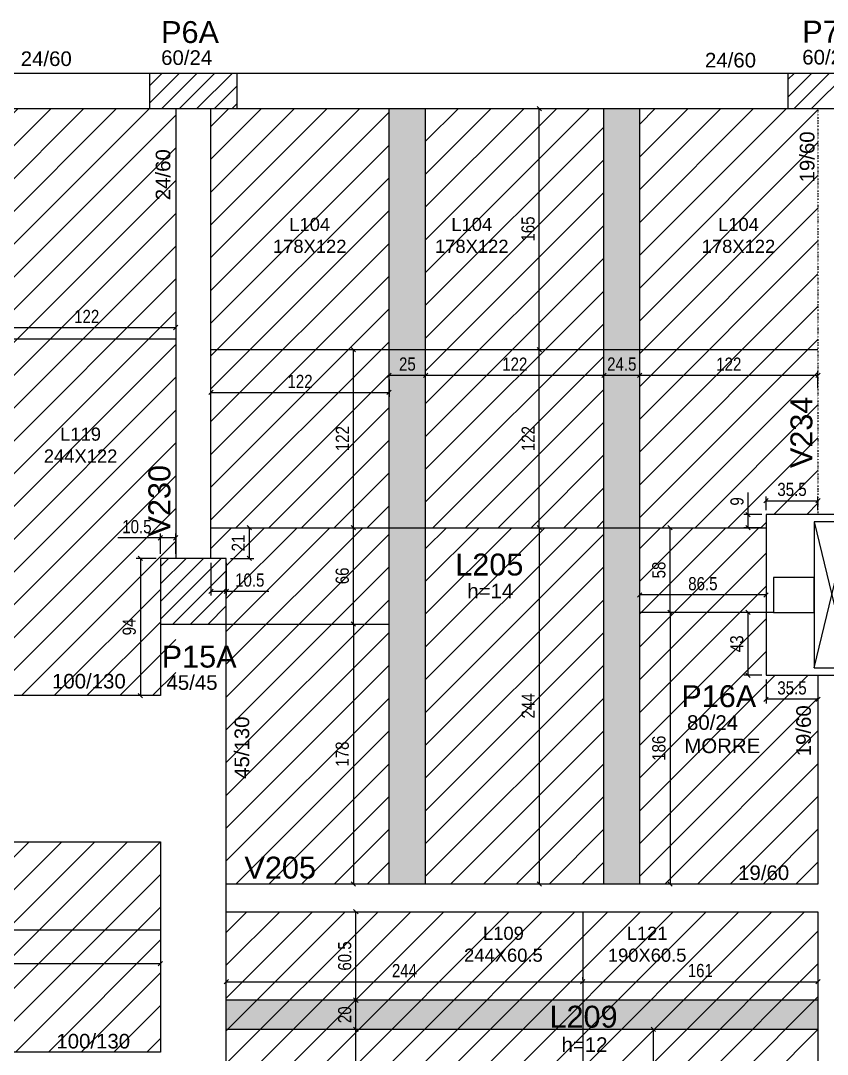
# Model space of a CAD drawing. Header units: millimetres. Extents: x 2698 to 6297, y 1634 to 3295.
# Drawn here: x 4814 to 5366, y 2233 to 2941 of the extents above; entities that cross this region are included whole.
import ezdxf

# ---------------------------------------------------------------- set-up
doc = ezdxf.new("R2010")
doc.units = ezdxf.units.MM
doc.linetypes.add('ESTILO_TQS_0004', pattern=[2, 0.5, -0.4, 0.1, -0.4, 0.1, -0.5])
for name, color, linetype in [('1', 1, 'Continuous'), ('3', 3, 'Continuous'), ('4', 4, 'Continuous'), ('7', 7, 'Continuous'), ('AUX00', 7, 'Continuous'), ('Painéis', 200, 'Continuous')]:
    doc.layers.add(name, color=color, linetype=linetype)
doc.layers.add('Hachura', color=251, linetype='Continuous', lineweight=9)
doc.layers.add('REAPROVEITAMENTO', color=251, linetype='Continuous', lineweight=9)
doc.styles.add('COTA TECNICA-50', font='techl___.ttf', dxfattribs={"height": 9})
doc.styles.get("Standard").update_dxf_attribs({"font": 'arial.ttf'})
doc.dimstyles.new('COTA PAINEL-50', dxfattribs={"dimtxt": 9, "dimasz": 3, "dimexe": 3, "dimexo": 3, "dimgap": 3, "dimtad": 1, "dimdec": 1, "dimzin": 12, "dimdsep": 46, "dimtxsty": 'COTA TECNICA-50', "dimblk1": 'OBLIQUE', "dimblk2": 'OBLIQUE', "dimsah": 1, "dimcen": 0.9, "dimclrd": 4, "dimclre": 4, "dimclrt": 240, "dimadec": 1, "dimazin": 3, "dimtfac": 1, "dimtdec": 1, "dimtmove": 0, "dimatfit": 3, "dimfxl": 1, "dimtolj": 1, "dimtzin": 12, "dimarcsym": 0})

# ---------------------------------------------------------------- blocks, each defined once
blk = doc.blocks.new('_Oblique')
at = {"color": 0, "linetype": 'ByBlock', "lineweight": -2}
blk.add_line((-0.5, -0.5), (0.5, 0.5), dxfattribs=at)
blk = doc.blocks.new('*D51')
at = {"layer": 'Defpoints', "color": 0, "transparency": 16777216}
for p in [(5258.13, 2535.58), (5258.13, 2349.58), (5258.13, 2349.58)]:
    blk.add_point(p, dxfattribs=at)
at = {"layer": 'Painéis', "color": 4, "lineweight": -2, "transparency": 16777216}
blk.add_line((5258.13, 2535.58), (5258.13, 2349.58), dxfattribs=at)
at = {"layer": 'Painéis', "color": 4, "lineweight": -2, "transparency": 16777216, "xscale": 3, "yscale": 3, "zscale": 3}
for p, rotation in [((5258.13, 2535.58), 90), ((5258.13, 2349.58), 270)]:
    blk.add_blockref('_Oblique', p, dxfattribs=dict(at, rotation=rotation))
at = {"layer": 'Painéis', "color": 240, "transparency": 16777216, "insert": (5250.52, 2442.58), "char_height": 9, "attachment_point": 5, "rotation": 90, "style": 'COTA TECNICA-50'}
blk.add_mtext('\\A1;186', dxfattribs=at)
blk = doc.blocks.new('*D52')
at = {"layer": 'Defpoints', "color": 0, "transparency": 16777216}
for p in [(5041.42, 2527.58), (5041.42, 2349.58), (5041.42, 2349.58)]:
    blk.add_point(p, dxfattribs=at)
at = {"layer": 'Painéis', "color": 4, "lineweight": -2, "transparency": 16777216}
blk.add_line((5041.42, 2527.58), (5041.42, 2349.58), dxfattribs=at)
at = {"layer": 'Painéis', "color": 4, "lineweight": -2, "transparency": 16777216, "xscale": 3, "yscale": 3, "zscale": 3}
for p, rotation in [((5041.42, 2527.58), 90), ((5041.42, 2349.58), 270)]:
    blk.add_blockref('_Oblique', p, dxfattribs=dict(at, rotation=rotation))
at = {"layer": 'Painéis', "color": 240, "transparency": 16777216, "insert": (5033.84, 2438.58), "char_height": 9, "attachment_point": 5, "rotation": 90, "style": 'COTA TECNICA-50'}
blk.add_mtext('\\A1;178', dxfattribs=at)
blk = doc.blocks.new('*D26')
at = {"layer": 'Defpoints', "color": 0, "transparency": 16777216}
for p in [(4943.86, 2572.58), (4954.36, 2572.58), (4954.36, 2550.08)]:
    blk.add_point(p, dxfattribs=at)
at = {"layer": 'Painéis', "color": 4, "lineweight": -2, "transparency": 16777216}
for p, q in [((4943.86, 2569.58), (4943.86, 2547.08)), ((4954.36, 2569.58), (4954.36, 2547.08)), ((4943.86, 2550.08), (4954.36, 2550.08)), ((4954.36, 2550.08), (4983.6, 2550.08))]:
    blk.add_line(p, q, dxfattribs=at)
at = {"layer": 'Painéis', "color": 4, "lineweight": -2, "transparency": 16777216, "xscale": 3, "yscale": 3, "zscale": 3, "rotation": 180}
blk.add_blockref('_Oblique', (4943.86, 2550.08), dxfattribs=at)
at = {"layer": 'Painéis', "color": 4, "lineweight": -2, "transparency": 16777216, "xscale": 3, "yscale": 3, "zscale": 3}
blk.add_blockref('_Oblique', (4954.36, 2550.08), dxfattribs=at)
at = {"layer": 'Painéis', "color": 240, "transparency": 16777216, "insert": (4970.48, 2557.68), "char_height": 9, "attachment_point": 5, "style": 'COTA TECNICA-50'}
blk.add_mtext('\\A1;10.5', dxfattribs=at)
blk = doc.blocks.new('*D27')
at = {"layer": 'Defpoints', "color": 0, "transparency": 16777216}
for p in [(4943.86, 2593.58), (4954.36, 2572.58), (4970.16, 2572.58)]:
    blk.add_point(p, dxfattribs=at)
at = {"layer": 'Painéis', "color": 4, "lineweight": -2, "transparency": 16777216}
for p, q in [((4946.86, 2593.58), (4973.16, 2593.58)), ((4970.16, 2593.58), (4970.16, 2572.58)), ((4957.36, 2572.58), (4973.16, 2572.58))]:
    blk.add_line(p, q, dxfattribs=at)
at = {"layer": 'Painéis', "color": 4, "lineweight": -2, "transparency": 16777216, "xscale": 3, "yscale": 3, "zscale": 3}
for p, rotation in [((4970.16, 2593.58), 90), ((4970.16, 2572.58), 270)]:
    blk.add_blockref('_Oblique', p, dxfattribs=dict(at, rotation=rotation))
at = {"layer": 'Painéis', "color": 240, "transparency": 16777216, "insert": (4962.61, 2583.08), "char_height": 9, "attachment_point": 5, "rotation": 90, "style": 'COTA TECNICA-50'}
blk.add_mtext('\\A1;21', dxfattribs=at)
blk = doc.blocks.new('*D28')
at = {"layer": 'Defpoints', "color": 0, "transparency": 16777216}
for p in [(5160.98, 2715.58), (5168.6, 2715.58), (5168.6, 2593.58)]:
    blk.add_point(p, dxfattribs=at)
at = {"layer": 'Painéis', "color": 4, "lineweight": -2, "transparency": 16777216}
for p, q in [((5163.98, 2715.58), (5171.6, 2715.58)), ((5168.6, 2593.58), (5168.6, 2715.58))]:
    blk.add_line(p, q, dxfattribs=at)
at = {"layer": 'Painéis', "color": 4, "lineweight": -2, "transparency": 16777216, "xscale": 3, "yscale": 3, "zscale": 3}
for p, rotation in [((5168.6, 2715.58), 90), ((5168.6, 2593.58), 270)]:
    blk.add_blockref('_Oblique', p, dxfattribs=dict(at, rotation=rotation))
at = {"layer": 'Painéis', "color": 240, "transparency": 16777216, "insert": (5161.05, 2654.58), "char_height": 9, "attachment_point": 5, "rotation": 90, "style": 'COTA TECNICA-50'}
blk.add_mtext('\\A1;122', dxfattribs=at)
blk = doc.blocks.new('*D29')
at = {"layer": 'Defpoints', "color": 0, "transparency": 16777216}
for p in [(5168.6, 2593.58), (5168.6, 2349.58), (5168.6, 2349.58)]:
    blk.add_point(p, dxfattribs=at)
at = {"layer": 'Painéis', "color": 4, "lineweight": -2, "transparency": 16777216}
blk.add_line((5168.6, 2593.58), (5168.6, 2349.58), dxfattribs=at)
at = {"layer": 'Painéis', "color": 4, "lineweight": -2, "transparency": 16777216, "xscale": 3, "yscale": 3, "zscale": 3}
for p, rotation in [((5168.6, 2593.58), 90), ((5168.6, 2349.58), 270)]:
    blk.add_blockref('_Oblique', p, dxfattribs=dict(at, rotation=rotation))
at = {"layer": 'Painéis', "color": 240, "transparency": 16777216, "insert": (5161.03, 2471.58), "char_height": 9, "attachment_point": 5, "rotation": 90, "style": 'COTA TECNICA-50'}
blk.add_mtext('\\A1;244', dxfattribs=at)
blk = doc.blocks.new('*D30')
at = {"layer": 'Defpoints', "color": 0, "transparency": 16777216}
for p in [(5168.6, 2880.58), (5168.6, 2880.58), (5168.6, 2715.58)]:
    blk.add_point(p, dxfattribs=at)
at = {"layer": 'Painéis', "color": 4, "lineweight": -2, "transparency": 16777216}
blk.add_line((5168.6, 2715.58), (5168.6, 2880.58), dxfattribs=at)
at = {"layer": 'Painéis', "color": 4, "lineweight": -2, "transparency": 16777216, "xscale": 3, "yscale": 3, "zscale": 3}
for p, rotation in [((5168.6, 2880.58), 90), ((5168.6, 2715.58), 270)]:
    blk.add_blockref('_Oblique', p, dxfattribs=dict(at, rotation=rotation))
at = {"layer": 'Painéis', "color": 240, "transparency": 16777216, "insert": (5161, 2798.08), "char_height": 9, "attachment_point": 5, "rotation": 90, "style": 'COTA TECNICA-50'}
blk.add_mtext('\\A1;165', dxfattribs=at)
blk = doc.blocks.new('*D109')
at = {"layer": 'Defpoints', "color": 0, "transparency": 16777216}
for p in [(5041.42, 2715.58), (5041.42, 2715.58), (5041.42, 2593.58)]:
    blk.add_point(p, dxfattribs=at)
at = {"layer": 'Painéis', "color": 4, "lineweight": -2, "transparency": 16777216}
blk.add_line((5041.42, 2593.58), (5041.42, 2715.58), dxfattribs=at)
at = {"layer": 'Painéis', "color": 4, "lineweight": -2, "transparency": 16777216, "xscale": 3, "yscale": 3, "zscale": 3}
for p, rotation in [((5041.42, 2715.58), 90), ((5041.42, 2593.58), 270)]:
    blk.add_blockref('_Oblique', p, dxfattribs=dict(at, rotation=rotation))
at = {"layer": 'Painéis', "color": 240, "transparency": 16777216, "insert": (5033.87, 2654.58), "char_height": 9, "attachment_point": 5, "rotation": 90, "style": 'COTA TECNICA-50'}
blk.add_mtext('\\A1;122', dxfattribs=at)
blk = doc.blocks.new('*D110')
at = {"layer": 'Defpoints', "color": 0, "transparency": 16777216}
for p in [(5065.86, 2697.99), (4943.86, 2686.18), (5065.86, 2686.18)]:
    blk.add_point(p, dxfattribs=at)
at = {"layer": 'Painéis', "color": 4, "lineweight": -2, "transparency": 16777216}
for p, q in [((5065.86, 2694.99), (5065.86, 2683.18)), ((4943.86, 2686.18), (5065.86, 2686.18))]:
    blk.add_line(p, q, dxfattribs=at)
at = {"layer": 'Painéis', "color": 4, "lineweight": -2, "transparency": 16777216, "xscale": 3, "yscale": 3, "zscale": 3, "rotation": 180}
blk.add_blockref('_Oblique', (4943.86, 2686.18), dxfattribs=at)
at = {"layer": 'Painéis', "color": 4, "lineweight": -2, "transparency": 16777216, "xscale": 3, "yscale": 3, "zscale": 3}
blk.add_blockref('_Oblique', (5065.86, 2686.18), dxfattribs=at)
at = {"layer": 'Painéis', "color": 240, "transparency": 16777216, "insert": (5004.86, 2693.74), "char_height": 9, "attachment_point": 5, "style": 'COTA TECNICA-50'}
blk.add_mtext('\\A1;122', dxfattribs=at)
blk = doc.blocks.new('*D111')
at = {"layer": 'Defpoints', "color": 0, "transparency": 16777216}
for p in [(5065.86, 2697.99), (5090.86, 2697.99), (5090.86, 2697.99)]:
    blk.add_point(p, dxfattribs=at)
at = {"layer": 'Painéis', "color": 4, "lineweight": -2, "transparency": 16777216}
blk.add_line((5065.86, 2697.99), (5090.86, 2697.99), dxfattribs=at)
at = {"layer": 'Painéis', "color": 4, "lineweight": -2, "transparency": 16777216, "xscale": 3, "yscale": 3, "zscale": 3, "rotation": 180}
blk.add_blockref('_Oblique', (5065.86, 2697.99), dxfattribs=at)
at = {"layer": 'Painéis', "color": 4, "lineweight": -2, "transparency": 16777216, "xscale": 3, "yscale": 3, "zscale": 3}
blk.add_blockref('_Oblique', (5090.86, 2697.99), dxfattribs=at)
at = {"layer": 'Painéis', "color": 240, "transparency": 16777216, "insert": (5078.36, 2705.59), "char_height": 9, "attachment_point": 5, "style": 'COTA TECNICA-50'}
blk.add_mtext('\\A1;25', dxfattribs=at)
blk = doc.blocks.new('*D112')
at = {"layer": 'Defpoints', "color": 0, "transparency": 16777216}
for p in [(5090.86, 2697.99), (5212.86, 2697.99), (5212.86, 2697.99)]:
    blk.add_point(p, dxfattribs=at)
at = {"layer": 'Painéis', "color": 4, "lineweight": -2, "transparency": 16777216}
blk.add_line((5090.86, 2697.99), (5212.86, 2697.99), dxfattribs=at)
at = {"layer": 'Painéis', "color": 4, "lineweight": -2, "transparency": 16777216, "xscale": 3, "yscale": 3, "zscale": 3, "rotation": 180}
blk.add_blockref('_Oblique', (5090.86, 2697.99), dxfattribs=at)
at = {"layer": 'Painéis', "color": 4, "lineweight": -2, "transparency": 16777216, "xscale": 3, "yscale": 3, "zscale": 3}
blk.add_blockref('_Oblique', (5212.86, 2697.99), dxfattribs=at)
at = {"layer": 'Painéis', "color": 240, "transparency": 16777216, "insert": (5151.86, 2705.55), "char_height": 9, "attachment_point": 5, "style": 'COTA TECNICA-50'}
blk.add_mtext('\\A1;122', dxfattribs=at)
blk = doc.blocks.new('*D113')
at = {"layer": 'Defpoints', "color": 0, "transparency": 16777216}
for p in [(5212.86, 2697.99), (5237.36, 2697.99), (5237.36, 2697.99)]:
    blk.add_point(p, dxfattribs=at)
at = {"layer": 'Painéis', "color": 4, "lineweight": -2, "transparency": 16777216}
blk.add_line((5212.86, 2697.99), (5237.36, 2697.99), dxfattribs=at)
at = {"layer": 'Painéis', "color": 4, "lineweight": -2, "transparency": 16777216, "xscale": 3, "yscale": 3, "zscale": 3, "rotation": 180}
blk.add_blockref('_Oblique', (5212.86, 2697.99), dxfattribs=at)
at = {"layer": 'Painéis', "color": 4, "lineweight": -2, "transparency": 16777216, "xscale": 3, "yscale": 3, "zscale": 3}
blk.add_blockref('_Oblique', (5237.36, 2697.99), dxfattribs=at)
at = {"layer": 'Painéis', "color": 240, "transparency": 16777216, "insert": (5225.11, 2705.59), "char_height": 9, "attachment_point": 5, "style": 'COTA TECNICA-50'}
blk.add_mtext('\\A1;24.5', dxfattribs=at)
blk = doc.blocks.new('*D114')
at = {"layer": 'Defpoints', "color": 0, "transparency": 16777216}
for p in [(5237.36, 2697.99), (5359.36, 2697.99), (5359.36, 2686.18)]:
    blk.add_point(p, dxfattribs=at)
at = {"layer": 'Painéis', "color": 4, "lineweight": -2, "transparency": 16777216}
for p, q in [((5237.36, 2697.99), (5359.36, 2697.99)), ((5359.36, 2689.18), (5359.36, 2700.99))]:
    blk.add_line(p, q, dxfattribs=at)
at = {"layer": 'Painéis', "color": 4, "lineweight": -2, "transparency": 16777216, "xscale": 3, "yscale": 3, "zscale": 3, "rotation": 180}
blk.add_blockref('_Oblique', (5237.36, 2697.99), dxfattribs=at)
at = {"layer": 'Painéis', "color": 4, "lineweight": -2, "transparency": 16777216, "xscale": 3, "yscale": 3, "zscale": 3}
blk.add_blockref('_Oblique', (5359.36, 2697.99), dxfattribs=at)
at = {"layer": 'Painéis', "color": 240, "transparency": 16777216, "insert": (5298.36, 2705.55), "char_height": 9, "attachment_point": 5, "style": 'COTA TECNICA-50'}
blk.add_mtext('\\A1;122', dxfattribs=at)
blk = doc.blocks.new('*D115')
at = {"layer": 'Defpoints', "color": 0, "transparency": 16777216}
for p in [(5323.86, 2492.58), (5359.36, 2492.58), (5323.86, 2476.14)]:
    blk.add_point(p, dxfattribs=at)
at = {"layer": 'Painéis', "color": 4, "lineweight": -2, "transparency": 16777216}
for p, q in [((5323.86, 2489.58), (5323.86, 2473.14)), ((5359.36, 2489.58), (5359.36, 2473.14)), ((5359.36, 2476.14), (5323.86, 2476.14))]:
    blk.add_line(p, q, dxfattribs=at)
at = {"layer": 'Painéis', "color": 4, "lineweight": -2, "transparency": 16777216, "xscale": 3, "yscale": 3, "zscale": 3, "rotation": 180}
blk.add_blockref('_Oblique', (5323.86, 2476.14), dxfattribs=at)
at = {"layer": 'Painéis', "color": 4, "lineweight": -2, "transparency": 16777216, "xscale": 3, "yscale": 3, "zscale": 3}
blk.add_blockref('_Oblique', (5359.36, 2476.14), dxfattribs=at)
at = {"layer": 'Painéis', "color": 240, "transparency": 16777216, "insert": (5341.61, 2483.84), "char_height": 9, "attachment_point": 5, "style": 'COTA TECNICA-50'}
blk.add_mtext('\\A1;35.5', dxfattribs=at)
blk = doc.blocks.new('*D31')
at = {"layer": 'Defpoints', "color": 0, "transparency": 16777216}
for p in [(5311.56, 2535.58), (5323.86, 2535.58), (5323.86, 2492.58)]:
    blk.add_point(p, dxfattribs=at)
at = {"layer": 'Painéis', "color": 4, "lineweight": -2, "transparency": 16777216}
for p, q in [((5320.86, 2535.58), (5308.56, 2535.58)), ((5311.56, 2492.58), (5311.56, 2535.58)), ((5320.86, 2492.58), (5308.56, 2492.58))]:
    blk.add_line(p, q, dxfattribs=at)
at = {"layer": 'Painéis', "color": 4, "lineweight": -2, "transparency": 16777216, "xscale": 3, "yscale": 3, "zscale": 3}
for p, rotation in [((5311.56, 2535.58), 90), ((5311.56, 2492.58), 270)]:
    blk.add_blockref('_Oblique', p, dxfattribs=dict(at, rotation=rotation))
at = {"layer": 'Painéis', "color": 240, "transparency": 16777216, "insert": (5303.87, 2514.08), "char_height": 9, "attachment_point": 5, "rotation": 90, "style": 'COTA TECNICA-50'}
blk.add_mtext('\\A1;43', dxfattribs=at)
blk = doc.blocks.new('*D116')
at = {"layer": 'Defpoints', "color": 0, "transparency": 16777216}
for p in [(5311.56, 2602.58), (5323.86, 2602.58), (5323.86, 2593.58)]:
    blk.add_point(p, dxfattribs=at)
at = {"layer": 'Painéis', "color": 4, "lineweight": -2, "transparency": 16777216}
for p, q in [((5311.56, 2602.58), (5311.56, 2617.58)), ((5320.86, 2602.58), (5308.56, 2602.58)), ((5311.56, 2593.58), (5311.56, 2602.58)), ((5320.86, 2593.58), (5308.56, 2593.58))]:
    blk.add_line(p, q, dxfattribs=at)
at = {"layer": 'Painéis', "color": 4, "lineweight": -2, "transparency": 16777216, "xscale": 3, "yscale": 3, "zscale": 3}
for p, rotation in [((5311.56, 2602.58), 90), ((5311.56, 2593.58), 270)]:
    blk.add_blockref('_Oblique', p, dxfattribs=dict(at, rotation=rotation))
at = {"layer": 'Painéis', "color": 240, "transparency": 16777216, "insert": (5303.98, 2611.58), "char_height": 9, "attachment_point": 5, "rotation": 90, "style": 'COTA TECNICA-50'}
blk.add_mtext('\\A1;9', dxfattribs=at)
blk = doc.blocks.new('*D117')
at = {"layer": 'Defpoints', "color": 0, "transparency": 16777216}
for p in [(5359.36, 2612.04), (5323.86, 2602.58), (5359.36, 2602.58)]:
    blk.add_point(p, dxfattribs=at)
at = {"layer": 'Painéis', "color": 4, "lineweight": -2, "transparency": 16777216}
for p, q in [((5323.86, 2605.58), (5323.86, 2615.04)), ((5323.86, 2612.04), (5359.36, 2612.04)), ((5359.36, 2605.58), (5359.36, 2615.04))]:
    blk.add_line(p, q, dxfattribs=at)
at = {"layer": 'Painéis', "color": 4, "lineweight": -2, "transparency": 16777216, "xscale": 3, "yscale": 3, "zscale": 3, "rotation": 180}
blk.add_blockref('_Oblique', (5323.86, 2612.04), dxfattribs=at)
at = {"layer": 'Painéis', "color": 4, "lineweight": -2, "transparency": 16777216, "xscale": 3, "yscale": 3, "zscale": 3}
blk.add_blockref('_Oblique', (5359.36, 2612.04), dxfattribs=at)
at = {"layer": 'Painéis', "color": 240, "transparency": 16777216, "insert": (5341.61, 2619.74), "char_height": 9, "attachment_point": 5, "style": 'COTA TECNICA-50'}
blk.add_mtext('\\A1;35.5', dxfattribs=at)
blk = doc.blocks.new('*D32')
at = {"layer": 'Defpoints', "color": 0, "transparency": 16777216}
for p in [(5258.13, 2593.58), (5258.13, 2593.58), (5258.13, 2535.58)]:
    blk.add_point(p, dxfattribs=at)
at = {"layer": 'Painéis', "color": 4, "lineweight": -2, "transparency": 16777216}
blk.add_line((5258.13, 2535.58), (5258.13, 2593.58), dxfattribs=at)
at = {"layer": 'Painéis', "color": 4, "lineweight": -2, "transparency": 16777216, "xscale": 3, "yscale": 3, "zscale": 3}
for p, rotation in [((5258.13, 2593.58), 90), ((5258.13, 2535.58), 270)]:
    blk.add_blockref('_Oblique', p, dxfattribs=dict(at, rotation=rotation))
at = {"layer": 'Painéis', "color": 240, "transparency": 16777216, "insert": (5250.51, 2564.58), "char_height": 9, "attachment_point": 5, "rotation": 90, "style": 'COTA TECNICA-50'}
blk.add_mtext('\\A1;58', dxfattribs=at)
blk = doc.blocks.new('*D118')
at = {"layer": 'Defpoints', "color": 0, "transparency": 16777216}
for p in [(5237.36, 2547.58), (5237.36, 2547.58), (5323.86, 2547.58)]:
    blk.add_point(p, dxfattribs=at)
at = {"layer": 'Painéis', "color": 4, "lineweight": -2, "transparency": 16777216}
blk.add_line((5323.86, 2547.58), (5237.36, 2547.58), dxfattribs=at)
at = {"layer": 'Painéis', "color": 4, "lineweight": -2, "transparency": 16777216, "xscale": 3, "yscale": 3, "zscale": 3, "rotation": 180}
blk.add_blockref('_Oblique', (5237.36, 2547.58), dxfattribs=at)
at = {"layer": 'Painéis', "color": 4, "lineweight": -2, "transparency": 16777216, "xscale": 3, "yscale": 3, "zscale": 3}
blk.add_blockref('_Oblique', (5323.86, 2547.58), dxfattribs=at)
at = {"layer": 'Painéis', "color": 240, "transparency": 16777216, "insert": (5280.61, 2555.2), "char_height": 9, "attachment_point": 5, "style": 'COTA TECNICA-50'}
blk.add_mtext('\\A1;86.5', dxfattribs=at)
blk = doc.blocks.new('*D119')
at = {"layer": 'Defpoints', "color": 0, "transparency": 16777216}
for p in [(5041.42, 2593.58), (5041.42, 2593.58), (5041.42, 2527.58)]:
    blk.add_point(p, dxfattribs=at)
at = {"layer": 'Painéis', "color": 4, "lineweight": -2, "transparency": 16777216}
blk.add_line((5041.42, 2527.58), (5041.42, 2593.58), dxfattribs=at)
at = {"layer": 'Painéis', "color": 4, "lineweight": -2, "transparency": 16777216, "xscale": 3, "yscale": 3, "zscale": 3}
for p, rotation in [((5041.42, 2593.58), 90), ((5041.42, 2527.58), 270)]:
    blk.add_blockref('_Oblique', p, dxfattribs=dict(at, rotation=rotation))
at = {"layer": 'Painéis', "color": 240, "transparency": 16777216, "insert": (5033.83, 2560.58), "char_height": 9, "attachment_point": 5, "rotation": 90, "style": 'COTA TECNICA-50'}
blk.add_mtext('\\A1;66', dxfattribs=at)
blk = doc.blocks.new('*D124')
at = {"layer": 'Defpoints', "color": 0, "transparency": 16777216}
for p in [(4919.86, 2743.21), (4797.86, 2730.67), (4919.86, 2730.67)]:
    blk.add_point(p, dxfattribs=at)
at = {"layer": 'Painéis', "color": 4, "lineweight": -2, "transparency": 16777216}
for p, q in [((4919.86, 2740.21), (4919.86, 2727.67)), ((4797.86, 2730.67), (4919.86, 2730.67))]:
    blk.add_line(p, q, dxfattribs=at)
at = {"layer": 'Painéis', "color": 4, "lineweight": -2, "transparency": 16777216, "xscale": 3, "yscale": 3, "zscale": 3, "rotation": 180}
blk.add_blockref('_Oblique', (4797.86, 2730.67), dxfattribs=at)
at = {"layer": 'Painéis', "color": 4, "lineweight": -2, "transparency": 16777216, "xscale": 3, "yscale": 3, "zscale": 3}
blk.add_blockref('_Oblique', (4919.86, 2730.67), dxfattribs=at)
at = {"layer": 'Painéis', "color": 240, "transparency": 16777216, "insert": (4858.86, 2738.22), "char_height": 9, "attachment_point": 5, "style": 'COTA TECNICA-50'}
blk.add_mtext('\\A1;122', dxfattribs=at)
blk = doc.blocks.new('*D126')
at = {"layer": 'Defpoints', "color": 0, "transparency": 16777216}
for p in [(4909.36, 2586.65), (4909.36, 2572.58), (4919.86, 2572.58)]:
    blk.add_point(p, dxfattribs=at)
at = {"layer": 'Painéis', "color": 4, "lineweight": -2, "transparency": 16777216}
for p, q in [((4909.36, 2586.65), (4880.12, 2586.65)), ((4909.36, 2575.58), (4909.36, 2589.65)), ((4919.86, 2586.65), (4909.36, 2586.65)), ((4919.86, 2575.58), (4919.86, 2589.65))]:
    blk.add_line(p, q, dxfattribs=at)
at = {"layer": 'Painéis', "color": 4, "lineweight": -2, "transparency": 16777216, "xscale": 3, "yscale": 3, "zscale": 3, "rotation": 180}
blk.add_blockref('_Oblique', (4909.36, 2586.65), dxfattribs=at)
at = {"layer": 'Painéis', "color": 4, "lineweight": -2, "transparency": 16777216, "xscale": 3, "yscale": 3, "zscale": 3}
blk.add_blockref('_Oblique', (4919.86, 2586.65), dxfattribs=at)
at = {"layer": 'Painéis', "color": 240, "transparency": 16777216, "insert": (4893.24, 2594.25), "char_height": 9, "attachment_point": 5, "style": 'COTA TECNICA-50'}
blk.add_mtext('\\A1;10.5', dxfattribs=at)
blk = doc.blocks.new('*D127')
at = {"layer": 'Defpoints', "color": 0, "transparency": 16777216}
for p in [(4909.36, 2572.58), (4895.63, 2478.58), (4909.36, 2478.58)]:
    blk.add_point(p, dxfattribs=at)
at = {"layer": 'Painéis', "color": 4, "lineweight": -2, "transparency": 16777216}
for p, q in [((4906.36, 2572.58), (4892.63, 2572.58)), ((4895.63, 2572.58), (4895.63, 2478.58)), ((4906.36, 2478.58), (4892.63, 2478.58))]:
    blk.add_line(p, q, dxfattribs=at)
at = {"layer": 'Painéis', "color": 4, "lineweight": -2, "transparency": 16777216, "xscale": 3, "yscale": 3, "zscale": 3}
for p, rotation in [((4895.63, 2572.58), 90), ((4895.63, 2478.58), 270)]:
    blk.add_blockref('_Oblique', p, dxfattribs=dict(at, rotation=rotation))
at = {"layer": 'Painéis', "color": 240, "transparency": 16777216, "insert": (4888.04, 2525.58), "char_height": 9, "attachment_point": 5, "rotation": 90, "style": 'COTA TECNICA-50'}
blk.add_mtext('\\A1;94', dxfattribs=at)
blk = doc.blocks.new('*D93')
at = {"layer": 'Defpoints', "color": 0, "transparency": 16777216}
for p in [(5043.1, 2250.08), (5043.1, 2250.08), (5043.1, 2145.66)]:
    blk.add_point(p, dxfattribs=at)
at = {"layer": 'Painéis', "color": 4, "lineweight": -2, "transparency": 16777216}
blk.add_line((5043.1, 2145.66), (5043.1, 2250.08), dxfattribs=at)
at = {"layer": 'Painéis', "color": 4, "lineweight": -2, "transparency": 16777216, "xscale": 3, "yscale": 3, "zscale": 3}
for p, rotation in [((5043.1, 2250.08), 90), ((5043.1, 2145.66), 270)]:
    blk.add_blockref('_Oblique', p, dxfattribs=dict(at, rotation=rotation))
at = {"layer": 'Painéis', "color": 240, "transparency": 16777216, "insert": (5035.51, 2197.87), "char_height": 9, "attachment_point": 5, "rotation": 90, "style": 'COTA TECNICA-50'}
blk.add_mtext('\\A1;104.4', dxfattribs=at)
blk = doc.blocks.new('*D94')
at = {"layer": 'Defpoints', "color": 0, "transparency": 16777216}
for p in [(5043.1, 2270.08), (5043.1, 2270.08), (5043.1, 2250.08)]:
    blk.add_point(p, dxfattribs=at)
at = {"layer": 'Painéis', "color": 4, "lineweight": -2, "transparency": 16777216}
blk.add_line((5043.1, 2250.08), (5043.1, 2270.08), dxfattribs=at)
at = {"layer": 'Painéis', "color": 4, "lineweight": -2, "transparency": 16777216, "xscale": 3, "yscale": 3, "zscale": 3}
for p, rotation in [((5043.1, 2270.08), 90), ((5043.1, 2250.08), 270)]:
    blk.add_blockref('_Oblique', p, dxfattribs=dict(at, rotation=rotation))
at = {"layer": 'Painéis', "color": 240, "transparency": 16777216, "insert": (5035.51, 2260.08), "char_height": 9, "attachment_point": 5, "rotation": 90, "style": 'COTA TECNICA-50'}
blk.add_mtext('\\A1;20', dxfattribs=at)
blk = doc.blocks.new('*D95')
at = {"layer": 'Defpoints', "color": 0, "transparency": 16777216}
for p in [(5043.1, 2330.58), (5043.1, 2330.58), (5043.1, 2270.08)]:
    blk.add_point(p, dxfattribs=at)
at = {"layer": 'Painéis', "color": 4, "lineweight": -2, "transparency": 16777216}
blk.add_line((5043.1, 2270.08), (5043.1, 2330.58), dxfattribs=at)
at = {"layer": 'Painéis', "color": 4, "lineweight": -2, "transparency": 16777216, "xscale": 3, "yscale": 3, "zscale": 3}
for p, rotation in [((5043.1, 2330.58), 90), ((5043.1, 2270.08), 270)]:
    blk.add_blockref('_Oblique', p, dxfattribs=dict(at, rotation=rotation))
at = {"layer": 'Painéis', "color": 240, "transparency": 16777216, "insert": (5035.5, 2300.33), "char_height": 9, "attachment_point": 5, "rotation": 90, "style": 'COTA TECNICA-50'}
blk.add_mtext('\\A1;60.5', dxfattribs=at)
blk = doc.blocks.new('*D96')
at = {"layer": 'Defpoints', "color": 0, "transparency": 16777216}
for p in [(4954.36, 2281.31), (5198.36, 2282.74), (5198.36, 2281.31)]:
    blk.add_point(p, dxfattribs=at)
at = {"layer": 'Painéis', "color": 4, "lineweight": -2, "transparency": 16777216}
for p, q in [((4954.36, 2284.31), (4954.36, 2285.74)), ((4954.36, 2282.74), (5198.36, 2282.74)), ((5198.36, 2284.31), (5198.36, 2285.74))]:
    blk.add_line(p, q, dxfattribs=at)
at = {"layer": 'Painéis', "color": 4, "lineweight": -2, "transparency": 16777216, "xscale": 3, "yscale": 3, "zscale": 3, "rotation": 180}
blk.add_blockref('_Oblique', (4954.36, 2282.74), dxfattribs=at)
at = {"layer": 'Painéis', "color": 4, "lineweight": -2, "transparency": 16777216, "xscale": 3, "yscale": 3, "zscale": 3}
blk.add_blockref('_Oblique', (5198.36, 2282.74), dxfattribs=at)
at = {"layer": 'Painéis', "color": 240, "transparency": 16777216, "insert": (5076.36, 2290.31), "char_height": 9, "attachment_point": 5, "style": 'COTA TECNICA-50'}
blk.add_mtext('\\A1;244', dxfattribs=at)
blk = doc.blocks.new('*D97')
at = {"layer": 'Defpoints', "color": 0, "transparency": 16777216}
for p in [(5198.36, 2282.74), (5359.36, 2282.74), (5359.36, 2282.74)]:
    blk.add_point(p, dxfattribs=at)
at = {"layer": 'Painéis', "color": 4, "lineweight": -2, "transparency": 16777216}
blk.add_line((5198.36, 2282.74), (5359.36, 2282.74), dxfattribs=at)
at = {"layer": 'Painéis', "color": 4, "lineweight": -2, "transparency": 16777216, "xscale": 3, "yscale": 3, "zscale": 3, "rotation": 180}
blk.add_blockref('_Oblique', (5198.36, 2282.74), dxfattribs=at)
at = {"layer": 'Painéis', "color": 4, "lineweight": -2, "transparency": 16777216, "xscale": 3, "yscale": 3, "zscale": 3}
blk.add_blockref('_Oblique', (5359.36, 2282.74), dxfattribs=at)
at = {"layer": 'Painéis', "color": 240, "transparency": 16777216, "insert": (5278.86, 2290.33), "char_height": 9, "attachment_point": 5, "style": 'COTA TECNICA-50'}
blk.add_mtext('\\A1;161', dxfattribs=at)
blk = doc.blocks.new('*D100')
at = {"layer": 'Defpoints', "color": 0, "transparency": 16777216}
for p in [(4665.36, 2301.02), (4909.36, 2301.02), (4665.36, 2295.07)]:
    blk.add_point(p, dxfattribs=at)
at = {"layer": 'Painéis', "color": 4, "lineweight": -2, "transparency": 16777216}
for p, q in [((4665.36, 2298.02), (4665.36, 2292.07)), ((4909.36, 2295.07), (4665.36, 2295.07)), ((4909.36, 2298.02), (4909.36, 2292.07))]:
    blk.add_line(p, q, dxfattribs=at)
at = {"layer": 'Painéis', "color": 4, "lineweight": -2, "transparency": 16777216, "xscale": 3, "yscale": 3, "zscale": 3, "rotation": 180}
blk.add_blockref('_Oblique', (4665.36, 2295.07), dxfattribs=at)
at = {"layer": 'Painéis', "color": 4, "lineweight": -2, "transparency": 16777216, "xscale": 3, "yscale": 3, "zscale": 3}
blk.add_blockref('_Oblique', (4909.36, 2295.07), dxfattribs=at)
at = {"layer": 'Painéis', "color": 240, "transparency": 16777216, "insert": (4787.36, 2302.64), "char_height": 9, "attachment_point": 5, "style": 'COTA TECNICA-50'}
blk.add_mtext('\\A1;244', dxfattribs=at)
blk = doc.blocks.new('*D20')
at = {"layer": 'Defpoints', "color": 0, "transparency": 16777216}
for p in [(5246.71, 2250.08), (5246.71, 2250.08), (5246.71, 2178.58)]:
    blk.add_point(p, dxfattribs=at)
at = {"layer": 'Painéis', "color": 4, "lineweight": -2, "transparency": 16777216}
blk.add_line((5246.71, 2178.58), (5246.71, 2250.08), dxfattribs=at)
at = {"layer": 'Painéis', "color": 4, "lineweight": -2, "transparency": 16777216, "xscale": 3, "yscale": 3, "zscale": 3}
for p, rotation in [((5246.71, 2250.08), 90), ((5246.71, 2178.58), 270)]:
    blk.add_blockref('_Oblique', p, dxfattribs=dict(at, rotation=rotation))
at = {"layer": 'Painéis', "color": 240, "transparency": 16777216, "insert": (5239.11, 2214.33), "char_height": 9, "attachment_point": 5, "rotation": 90, "style": 'COTA TECNICA-50'}
blk.add_mtext('\\A1;71.5', dxfattribs=at)

msp = doc.modelspace()

# ---------------------------------------------------------------- hatches: boundary and pattern name
at = {"layer": 'Hachura', "linetype": 'ByBlock'}
h = msp.add_hatch(color=256, dxfattribs=at)
h.dxf.hatch_style = 1
h.paths.add_polyline_path([(5090.86, 2349.58), (5065.86, 2349.58), (5065.86, 2880.58), (5090.86, 2880.58)])
h = msp.add_hatch(color=256, dxfattribs=at)
h.dxf.hatch_style = 1
h.paths.add_polyline_path([(5237.36, 2349.58), (5212.86, 2349.58), (5212.86, 2880.58), (5237.36, 2880.58)])
h = msp.add_hatch(color=256, dxfattribs=at)
h.dxf.hatch_style = 1
h.paths.add_polyline_path([(5359.36, 2250.08), (4954.36, 2250.08), (4954.36, 2270.08), (5359.36, 2270.08)])
at = {"layer": 'REAPROVEITAMENTO', "linetype": 'ByBlock'}
h = msp.add_hatch(dxfattribs=at)
h.set_pattern_fill('ANSI31', color=256, scale=5, style=2)
h.set_pattern_definition([(45, (-1476.646, 655.466), (-11.22532, 11.22532), [])])
h.paths.add_polyline_path([(4909.36, 2572.58), (4919.86, 2572.58), (4919.86, 2880.58), (4797.86, 2880.58), (4797.86, 2478.58), (4919.86, 2478.58), (4919.86, 2527.58), (4909.36, 2527.58)])
h = msp.add_hatch(dxfattribs=at)
h.set_pattern_fill('ANSI31', color=256, scale=5, style=2)
h.set_pattern_definition([(45, (-1330.646, 612.466), (-11.22532, 11.22532), [])])
h.paths.add_polyline_path([(5237.36, 2880.58), (5237.36, 2593.58), (5323.86, 2593.58), (5323.86, 2602.58), (5359.36, 2602.58), (5359.36, 2880.58)])
h.paths.add_polyline_path([(5065.86, 2593.58), (5065.86, 2880.58), (4943.86, 2880.58), (4943.86, 2593.58)])
h.paths.add_polyline_path([(5090.86, 2880.58), (5090.86, 2593.58), (5212.86, 2593.58), (5212.86, 2880.58)])
h = msp.add_hatch(dxfattribs=at)
h.set_pattern_fill('ANSI31', color=256, scale=5, style=2)
h.set_pattern_definition([(45, (-1330.646, 368.466), (-11.22532, 11.22532), [])])
h.paths.add_polyline_path([(4954.36, 2527.58), (4954.36, 2349.58), (5065.86, 2349.58), (5065.86, 2593.58), (4943.86, 2593.58), (4943.86, 2572.58), (4954.36, 2572.58)])
h = msp.add_hatch(dxfattribs=at)
h.set_pattern_fill('ANSI31', color=256, scale=5, style=2)
h.set_pattern_definition([(45, (-1183.646, 368.466), (-11.22532, 11.22532), [])])
h.paths.add_polyline_path([(5212.86, 2593.58), (5090.86, 2593.58), (5090.86, 2349.58), (5212.86, 2349.58)])
h = msp.add_hatch(dxfattribs=at)
h.set_pattern_fill('ANSI31', color=256, scale=5, style=2)
h.set_pattern_definition([(45, (-1037.146, 368.466), (-11.22532, 11.22532), [])])
h.paths.add_polyline_path([(5323.86, 2492.58), (5323.86, 2593.58), (5237.36, 2593.58), (5237.36, 2349.58), (5359.36, 2349.58), (5359.36, 2492.58)])
h = msp.add_hatch(dxfattribs=at)
h.set_pattern_fill('ANSI31', color=256, scale=5, style=2)
h.set_pattern_definition([(45, (-1940.646, 153.466), (-11.22532, 11.22532), [])])
h.paths.add_polyline_path([(4421.36, 2234.58), (4909.36, 2234.58), (4909.36, 2378.58), (4333.86, 2378.58), (4333.86, 2234.58)])
h = msp.add_hatch(dxfattribs=at)
h.set_pattern_fill('ANSI31', color=256, scale=5, style=2)
h.set_pattern_definition([(45, (-1320.146, 105.466), (-11.22532, 11.22532), [])])
h.paths.add_polyline_path([(5157.36, 2178.58), (5359.36, 2178.58), (5359.36, 2330.58), (4954.36, 2330.58), (4954.36, 2145.66), (5157.36, 2145.66)])

# ---------------------------------------------------------------- linework, layer by layer
at = {"layer": '1', "linetype": 'Continuous'}
for p, q in [((5356.86, 2597.58), (5380.86, 2497.58)), ((5356.86, 2497.58), (5380.86, 2597.58))]:
    msp.add_line(p, q, dxfattribs=at)
at = {"layer": '3', "linetype": 'Continuous'}
for p, q in [((4901.86, 2884.17), (4922.28, 2904.58)), ((4901.86, 2896.19), (4910.26, 2904.58)), ((4910.3, 2880.58), (4934.3, 2904.58)), ((4922.32, 2880.58), (4946.32, 2904.58)), ((4934.34, 2880.58), (4958.34, 2904.58)), ((5338.86, 2888.42), (5355.03, 2904.58)), ((5338.86, 2900.44), (5343.01, 2904.58)), ((5343.05, 2880.58), (5367.05, 2904.58)), ((5355.07, 2880.58), (5379.07, 2904.58)), ((4946.36, 2880.58), (4961.86, 2896.08)), ((4958.38, 2880.58), (4961.86, 2884.06)), ((4909.36, 2531.04), (4950.9, 2572.58)), ((4909.36, 2543.06), (4938.88, 2572.58)), ((4909.36, 2555.09), (4926.86, 2572.58)), ((4909.36, 2567.11), (4914.84, 2572.58)), ((4917.92, 2527.58), (4954.36, 2564.02)), ((4929.94, 2527.58), (4954.36, 2552)), ((4941.97, 2527.58), (4954.36, 2539.98)), ((4953.99, 2527.58), (4954.36, 2527.96))]:
    msp.add_line(p, q, dxfattribs=at)
for points in [[(4901.86, 2904.58), (4524.86, 2904.58)], [(5338.86, 2904.58), (4961.86, 2904.58)], [(4524.86, 2880.58), (4901.86, 2880.58)], [(4919.86, 2880.58), (4919.86, 2572.58)], [(4943.86, 2572.58), (4943.86, 2880.58)], [(4961.86, 2880.58), (5338.86, 2880.58)], [(5323.86, 2492.58), (5413.86, 2492.58), (5413.86, 2602.58), (5323.86, 2602.58), (5323.86, 2492.58)], [(4909.36, 2527.58), (4909.36, 2478.58)], [(4954.36, 2428.58), (4954.36, 2527.58)], [(5359.36, 2492.58), (5359.36, 2349.58)], [(4909.36, 2478.58), (4504.36, 2478.58)], [(4954.36, 2349.58), (4954.36, 2428.58)], [(4494.86, 2378.58), (4909.36, 2378.58)], [(4909.36, 2378.58), (4909.36, 2340.08)], [(5359.36, 2349.58), (4954.36, 2349.58)], [(4954.36, 2330.58), (4954.36, 2349.58)], [(4909.36, 2340.08), (4909.36, 2234.58)], [(4954.36, 2330.58), (5359.36, 2330.58)], [(4954.36, 2184.58), (4954.36, 2330.58)], [(5359.36, 2330.58), (5359.36, 2178.58)], [(4909.36, 2234.58), (4494.86, 2234.58)]]:
    msp.add_lwpolyline(points, dxfattribs=at)
at = {"layer": '3', "linetype": 'ESTILO_TQS_0004'}
msp.add_lwpolyline([(5359.36, 2880.58), (5359.36, 2602.58)], dxfattribs=at)
at = {"layer": '7', "linetype": 'Continuous'}
for points in [[(4901.86, 2880.58), (4961.86, 2880.58), (4961.86, 2904.58), (4901.86, 2904.58), (4901.86, 2880.58)], [(5338.86, 2880.58), (5398.86, 2880.58), (5398.86, 2904.58), (5338.86, 2904.58), (5338.86, 2880.58)], [(5356.86, 2497.58), (5380.86, 2497.58), (5380.86, 2597.58), (5356.86, 2597.58), (5356.86, 2497.58)], [(4909.36, 2527.58), (4954.36, 2527.58), (4954.36, 2572.58), (4909.36, 2572.58), (4909.36, 2527.58)], [(5356.86, 2559.58), (5328.86, 2559.58), (5328.86, 2535.58), (5356.86, 2535.58), (5356.86, 2559.58)]]:
    msp.add_lwpolyline(points, dxfattribs=at)
at = {"layer": 'Painéis'}
for p, q in [((5065.86, 2349.58), (5065.86, 2880.58)), ((5090.86, 2349.58), (5090.86, 2880.58)), ((5212.86, 2349.58), (5212.86, 2880.58)), ((5237.36, 2349.58), (5237.36, 2880.58)), ((4919.86, 2722.58), (4504.36, 2722.58)), ((4943.86, 2715.58), (5359.36, 2715.58)), ((4943.86, 2593.58), (5323.86, 2593.58)), ((5328.86, 2535.58), (5237.36, 2535.58)), ((4954.36, 2527.58), (5065.86, 2527.58)), ((5198.36, 2330.58), (5198.36, 2178.58)), ((4909.36, 2318.08), (4333.86, 2318.08)), ((5359.36, 2270.08), (4954.36, 2270.08)), ((5359.36, 2250.08), (4954.36, 2250.08))]:
    msp.add_line(p, q, dxfattribs=at)

# ---------------------------------------------------------------- texts
at = {"layer": '3', "linetype": 'Continuous'}
for s, p in [('24/60', (4813.72, 2909.71)), ('60/24', (4909.82, 2910.45)), ('24/60', (5282.04, 2908.73)), ('60/24', (5348.63, 2910.75)), ('h=14', (5119.37, 2545.23)), ('100/130', (4835.11, 2483.5)), ('45/45', (4913.49, 2482.58)), ('80/24', (5269.76, 2455.16)), ('MORRE', (5267.89, 2439.23)), ('19/60', (5304.73, 2352.36)), ('100/130', (4838.09, 2237.01)), ('h=12', (5183.86, 2234.63))]:
    msp.add_text(s, height=10, dxfattribs=at).set_placement(p)
for s, p in [('19/60', (5356.96, 2829.98)), ('24/60', (4916.11, 2817.79)), ('19/60', (5354.54, 2437.04)), ('45/130', (4970.09, 2421.58))]:
    msp.add_text(s, height=10, rotation=90, dxfattribs=at).set_placement(p)
at = {"layer": '4', "linetype": 'Continuous'}
for s, p in [('P6A', (4909.82, 2925.45)), ('P7A', (5348.63, 2925.75)), ('L205', (5111.16, 2560.85)), ('P15A', (4910.21, 2497.8)), ('P16A', (5265.88, 2470.72)), ('V205', (4966.86, 2353.33)), ('L209', (5175.65, 2251.26))]:
    msp.add_text(s, height=15, dxfattribs=at).set_placement(p)
for s, p in [('V234', (5355.56, 2634.4)), ('V230', (4916.11, 2587.58))]:
    msp.add_text(s, height=15, rotation=90, dxfattribs=at).set_placement(p)
at = {"layer": 'AUX00', "char_height": 9, "attachment_point": 1}
for s, heights, insert in [('\\pxqc;L104^J178X122', [0], (4949.96, 2805.74)), ('\\pxqc;L104^J178X122', [0], (5060.87, 2805.74)), ('\\pxqc;L104^J178X122', [0], (5243.43, 2805.74)), ('\\pxqc;L119^J244X122', [0], (4793.15, 2662.15)), ('\\pxqc;L109 ^J244X60.5', [0], (5082.54, 2320.38)), ('\\pxqc;L121 ^J190X60.5', [24.23], (5180.9, 2320.38))]:
    msp.add_mtext_dynamic_manual_height_columns(s, width=123.1041, gutter_width=12.5, heights=heights, dxfattribs=dict(at, insert=insert))

# ---------------------------------------------------------------- dimensions: what is measured, and where the dimension line sits
at = {"layer": 'Painéis'}
for base, p1, p2, picture, middle in [((5168.6, 2880.58), (5168.6, 2715.58), (5168.6, 2880.58), '*D30', (5161, 2798.08)), ((5041.42, 2715.58), (5041.42, 2593.58), (5041.42, 2715.58), '*D109', (5033.87, 2654.58)), ((5168.6, 2715.58), (5168.6, 2593.58), (5160.98, 2715.58), '*D28', (5161.05, 2654.58)), ((5311.56, 2602.58), (5323.86, 2593.58), (5323.86, 2602.58), '*D116', (5303.98, 2611.58)), ((4970.16, 2572.58), (4943.86, 2593.58), (4954.36, 2572.58), '*D27', (4962.61, 2583.08)), ((5041.42, 2593.58), (5041.42, 2527.58), (5041.42, 2593.58), '*D119', (5033.83, 2560.58)), ((5168.6, 2349.58), (5168.6, 2593.58), (5168.6, 2349.58), '*D29', (5161.03, 2471.58)), ((5258.13, 2593.58), (5258.13, 2535.58), (5258.13, 2593.58), '*D32', (5250.51, 2564.58)), ((4895.63, 2478.58), (4909.36, 2572.58), (4909.36, 2478.58), '*D127', (4888.04, 2525.58)), ((5258.13, 2349.58), (5258.13, 2535.58), (5258.13, 2349.58), '*D51', (5250.52, 2442.58)), ((5311.56, 2535.58), (5323.86, 2492.58), (5323.86, 2535.58), '*D31', (5303.87, 2514.08)), ((5041.42, 2349.58), (5041.42, 2527.58), (5041.42, 2349.58), '*D52', (5033.84, 2438.58)), ((5043.1, 2330.58), (5043.1, 2270.08), (5043.1, 2330.58), '*D95', (5035.5, 2300.33)), ((5043.1, 2270.08), (5043.1, 2250.08), (5043.1, 2270.08), '*D94', (5035.51, 2260.08)), ((5043.1, 2250.08), (5043.1, 2145.66), (5043.1, 2250.08), '*D93', (5035.51, 2197.87)), ((5246.71, 2250.08), (5246.71, 2178.58), (5246.71, 2250.08), '*D20', (5239.11, 2214.33))]:
    dim = msp.add_linear_dim(base=base, p1=p1, p2=p2, angle=90, dimstyle='COTA PAINEL-50', dxfattribs=at)
    dim.commit()
    dim.dimension.update_dxf_attribs({"geometry": picture, "text_midpoint": middle})
for base, p1, p2, picture, middle in [((4919.86, 2730.67), (4797.86, 2730.67), (4919.86, 2743.21), '*D124', (4858.86, 2738.22)), ((5090.86, 2697.99), (5065.86, 2697.99), (5090.86, 2697.99), '*D111', (5078.36, 2705.59)), ((5212.86, 2697.99), (5090.86, 2697.99), (5212.86, 2697.99), '*D112', (5151.86, 2705.55)), ((5359.36, 2697.99), (5237.36, 2697.99), (5359.36, 2686.18), '*D114', (5298.36, 2705.55))]:
    dim = msp.add_linear_dim(base=base, p1=p1, p2=p2, dimstyle='COTA PAINEL-50', override={"dimtmove": 1}, dxfattribs=at)
    dim.commit()
    dim.dimension.update_dxf_attribs({"geometry": picture, "text_midpoint": middle})
dim = msp.add_linear_dim(base=(5237.36, 2697.99), p1=(5212.86, 2697.99), p2=(5237.36, 2697.99), dimstyle='COTA PAINEL-50', override={"dimtmove": 1}, dxfattribs=at)
dim.commit()
dim.dimension.update_dxf_attribs({"geometry": '*D113', "text_midpoint": (5225.11, 2697.99), "dimtype": 160})
for base, p1, p2, picture, middle in [((5065.86, 2686.18), (4943.86, 2686.18), (5065.86, 2697.99), '*D110', (5004.86, 2693.74)), ((5359.36, 2612.04), (5323.86, 2602.58), (5359.36, 2602.58), '*D117', (5341.61, 2619.74)), ((4909.36, 2586.65), (4919.86, 2572.58), (4909.36, 2572.58), '*D126', (4893.24, 2594.25)), ((4954.36, 2550.08), (4943.86, 2572.58), (4954.36, 2572.58), '*D26', (4970.48, 2557.68)), ((5237.36, 2547.58), (5323.86, 2547.58), (5237.36, 2547.58), '*D118', (5280.61, 2555.2)), ((5323.86, 2476.14), (5359.36, 2492.58), (5323.86, 2492.58), '*D115', (5341.61, 2483.84)), ((4665.36, 2295.07), (4909.36, 2301.02), (4665.36, 2301.02), '*D100', (4787.36, 2302.64)), ((5198.36, 2282.74), (4954.36, 2281.31), (5198.36, 2281.31), '*D96', (5076.36, 2290.31)), ((5359.36, 2282.74), (5198.36, 2282.74), (5359.36, 2282.74), '*D97', (5278.86, 2290.33))]:
    dim = msp.add_linear_dim(base=base, p1=p1, p2=p2, dimstyle='COTA PAINEL-50', dxfattribs=at)
    dim.commit()
    dim.dimension.update_dxf_attribs({"geometry": picture, "text_midpoint": middle})

doc.saveas('drawing.dxf')
